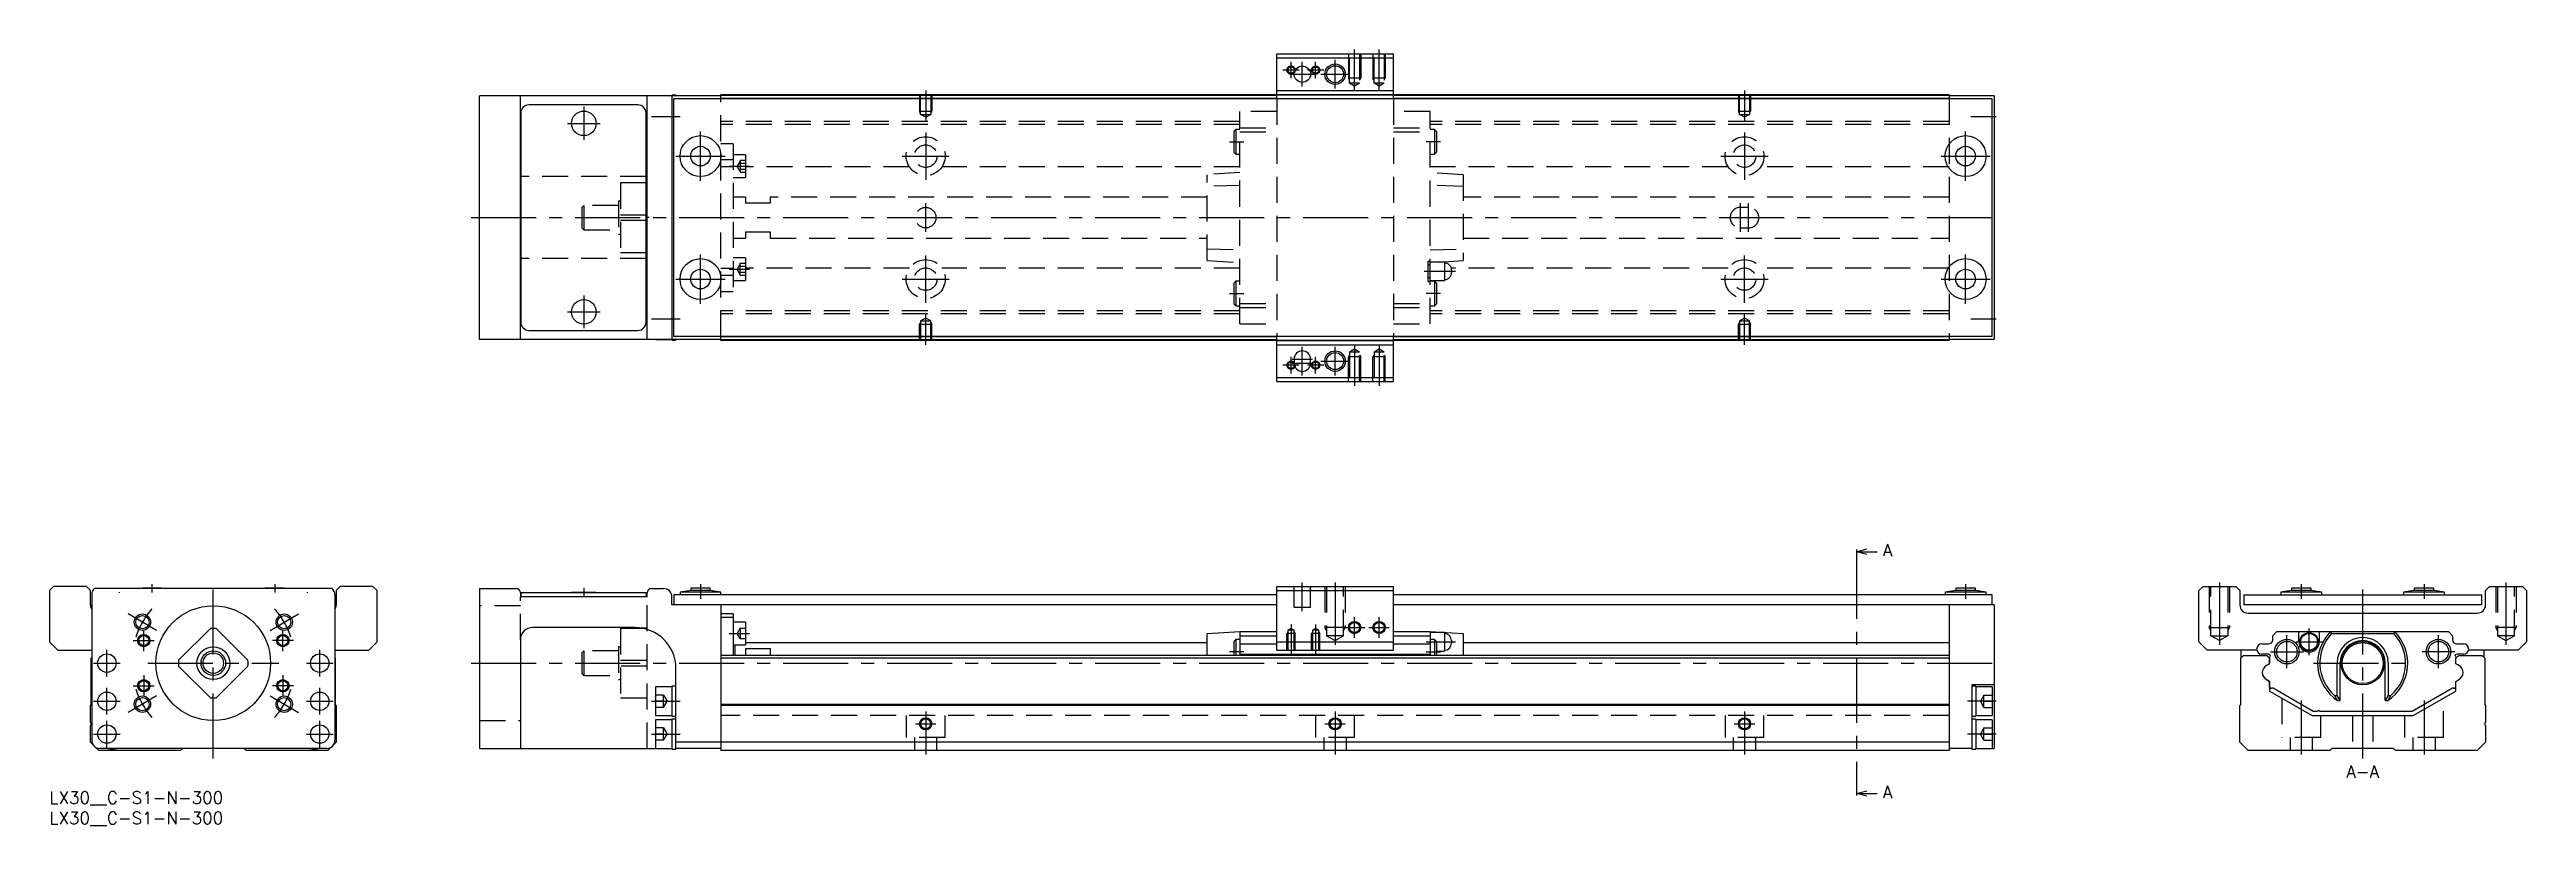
# Model space of a CAD drawing. Extents: x 0 to 605, y -8 to 181.
import ezdxf

# ---------------------------------------------------------------- set-up
doc = ezdxf.new("R2010")
doc.units = 0
doc.header["$LTSCALE"] = 0.5
doc.linetypes.add('CENTER', pattern=[50.8, 31.75, -6.35, 6.35, -6.35])
doc.linetypes.add('DASHED', pattern=[19.05, 12.7, -6.35])
for name, color, linetype in [('MSM_CENTER', 1, 'CENTER'), ('MSM_CONTINUOUS', 7, 'CONTINUOUS'), ('MSM_DASHED', 4, 'DASHED'), ('MSM_NARROW', 5, 'CONTINUOUS'), ('MSM_PART_NUMBER', 7, 'CONTINUOUS')]:
    doc.layers.add(name, color=color, linetype=linetype)
doc.styles.get("Standard").update_dxf_attribs({"font": 'txt.shx', "height": 3, "bigfont": 'bigfont.shx'})

# ---------------------------------------------------------------- blocks, each defined once
blk = doc.blocks.new('*U2')
at = {"layer": 'MSM_PART_NUMBER'}
blk.add_text('LX30__C-S1-N-300', height=3, dxfattribs=at).set_placement((0, -3))
blk = doc.blocks.new('*U3')
at = {"layer": 'MSM_PART_NUMBER'}
blk.add_text('LX30__C-S1-N-300', height=3, dxfattribs=at).set_placement((0, -8))

msp = doc.modelspace()

# ---------------------------------------------------------------- linework, layer by layer
at = {"layer": 'MSM_CENTER'}
for p, q in [((305.25, 176), (301.25, 176)), ((303.25, 174), (303.25, 178)), ((306, 172), (306, 178)), ((311.25, 176), (307.25, 176)), ((309.25, 174), (309.25, 178)), ((314, 171.5), (314, 178.5)), ((318.75, 171.09), (318.75, 181)), ((324.75, 171.09), (324.75, 181)), ((214, 171), (214, 163.49)), ((303, 175), (309, 175)), ((310.5, 175), (317.5, 175)), ((414, 171), (414, 163.49)), ((130.5, 167), (130.5, 159)), ((147, 164.7), (154, 164.7)), ((469.25, 164.7), (475.5, 164.7)), ((126.5, 163), (134.5, 163)), ((159, 149), (159, 161)), ((214, 160.75), (214, 149.25)), ((288.25, 158.5), (291.75, 158.5)), ((339.75, 158.5), (336.25, 158.5)), ((414, 160.75), (414, 149.25)), ((468, 149), (468, 161)), ((153, 155), (165, 155)), ((166, 152.55), (171, 152.55)), ((208.25, 155), (219.75, 155)), ((408.25, 155), (419.75, 155)), ((462, 155), (474, 155)), ((103, 140), (477, 140)), ((214, 136.5), (214, 143.5)), ((413, 136.5), (413, 143.5)), ((415, 136.5), (415, 143.5)), ((159, 119), (159, 131)), ((166, 127.44), (171, 127.44)), ((214, 119.25), (214, 130.75)), ((414, 119.25), (414, 130.75)), ((468, 119), (468, 131)), ((153, 125), (165, 125)), ((208.25, 125), (219.75, 125)), ((288.25, 121.5), (291.75, 121.5)), ((335.75, 126.9), (343.45, 126.9)), ((339.75, 121.5), (336.25, 121.5)), ((408.25, 125), (419.75, 125)), ((462, 125), (474, 125)), ((126.5, 117), (134.5, 117)), ((130.5, 121), (130.5, 113)), ((147, 115.3), (154, 115.3)), ((214, 109), (214, 116.51)), ((414, 109), (414, 116.51)), ((469.25, 115.3), (475.5, 115.3)), ((318.75, 108.91), (318.75, 99)), ((324.75, 108.91), (324.75, 99)), ((305.25, 104), (301.25, 104)), ((303.25, 102), (303.25, 106)), ((303.5, 105.5), (308.5, 105.5)), ((303.5, 104.5), (308.5, 104.5)), ((306, 101.5), (306, 108.5)), ((311.25, 104), (307.25, 104)), ((309.25, 102), (309.25, 106)), ((310.5, 105), (317.5, 105)), ((314, 101.5), (314, 108.5)), ((441.38, 58), (441.38, 0)), ((17, 48.6), (17, 48.49)), ((25, 50.6), (25, 48.5)), ((40, 8), (40, 51.5)), ((55, 50.6), (55, 48.5)), ((63, 48.49), (63, 48.6)), ((130.5, 49.6), (130.5, 47.49)), ((159, 50.6), (159, 47)), ((306, 44), (306, 51)), ((314, 51), (314, 35.81)), ((468, 50.6), (468, 47)), ((530, 51), (530, 35.81)), ((550, 50.6), (550, 47)), ((565, 8), (565, 51.5)), ((580, 50.6), (580, 47)), ((600, 51), (600, 35.81)), ((26.14, 39.3), (19.22, 43.3)), ((53.86, 39.3), (60.78, 43.3)), ((318.75, 37.5), (318.75, 42.5)), ((324.75, 37.5), (324.75, 42.5)), ((20.42, 36.8), (25.57, 36.8)), ((23, 34.22), (23, 39.37)), ((59.57, 36.8), (54.42, 36.8)), ((57, 34.22), (57, 39.37)), ((166, 38.55), (171, 38.55)), ((303.25, 40.76), (303.25, 33.5)), ((309.25, 40.76), (309.25, 33.5)), ((316.25, 40), (321.25, 40)), ((322.25, 40), (327.25, 40)), ((336.25, 36.5), (343.45, 36.5)), ((546.5, 30.1), (546.5, 38.1)), ((548.65, 36.5), (555.15, 36.5)), ((551.9, 33.25), (551.9, 39.75)), ((583.5, 30.1), (583.5, 38.1)), ((10.75, 31.3), (17.25, 31.3)), ((14, 28.05), (14, 34.55)), ((24, 31.3), (56, 31.3)), ((62.75, 31.3), (69.25, 31.3)), ((66, 28.05), (66, 34.55)), ((103, 31.3), (477, 31.3)), ((291.75, 34.1), (288.25, 34.1)), ((336.25, 34.1), (339.75, 34.1)), ((542.5, 34.1), (550.5, 34.1)), ((553, 31.3), (577, 31.3)), ((587.5, 34.1), (579.5, 34.1)), ((14, 18.75), (14, 25.25)), ((20.42, 25.8), (25.57, 25.8)), ((23, 28.38), (23, 23.23)), ((59.57, 25.8), (54.42, 25.8)), ((57, 28.38), (57, 23.23)), ((66, 18.75), (66, 25.25)), ((10.75, 22), (17.25, 22)), ((26.14, 23.3), (19.22, 19.3)), ((53.86, 23.3), (60.78, 19.3)), ((62.75, 22), (69.25, 22)), ((147, 22), (154, 22)), ((214, 19.5), (214, 9)), ((314, 19.5), (314, 9)), ((414, 19.5), (414, 9)), ((475.5, 22), (468.5, 22)), ((550, 22.18), (550, 9)), ((580, 22.18), (580, 9)), ((10.75, 14), (17.25, 14)), ((14, 10.75), (14, 17.25)), ((62.75, 14), (69.25, 14)), ((66, 10.75), (66, 17.25)), ((147, 14), (154, 14)), ((211.5, 16.5), (216.5, 16.5)), ((311.5, 16.5), (316.5, 16.5)), ((411.5, 16.5), (416.5, 16.5)), ((475.5, 14), (468.5, 14))]:
    msp.add_line(p, q, dxfattribs=at)
for start, end in [(138.53845, 161.46155), (18.53845, 41.46155), (198.53845, 221.46155), (318.53845, 341.46155)]:
    msp.add_arc((40, 31.3), 20, start, end, dxfattribs=at)
at = {"layer": 'MSM_CONTINUOUS'}
for p, q in [((299.75, 169), (299.75, 180)), ((299.75, 180), (328.25, 180)), ((299.75, 179), (328.25, 179)), ((328.25, 169), (328.25, 180)), ((105, 110.3), (105, 169.7)), ((164, 169.7), (105, 169.7)), ((115, 110.3), (115, 169.7)), ((146, 110.3), (146, 169.7)), ((148, 169.75), (148, 169.7)), ((152, 169.75), (148, 169.75)), ((153, 169.9), (152, 169.9)), ((152, 169.9), (152, 110.1)), ((153, 169.9), (153, 169.7)), ((164, 169), (164, 170)), ((464, 170), (164, 170)), ((299.75, 169.8), (164, 169.8)), ((299.75, 171), (328.25, 171)), ((299.75, 170), (328.25, 170)), ((464, 169.8), (328.25, 169.8)), ((464, 170), (464, 169)), ((475, 169.7), (464, 169.7)), ((475, 169.7), (475, 110.3)), ((115.1, 165.5), (115.1, 114.5)), ((143.7, 167.5), (117.1, 167.5)), ((145.7, 114.5), (145.7, 165.5)), ((152.5, 111), (152.5, 169)), ((152.5, 111), (152.5, 169)), ((474.5, 169), (152.5, 169)), ((299.75, 169.1), (164, 169.1)), ((464, 169.1), (328.25, 169.1)), ((474.5, 111), (474.5, 169)), ((115, 158.2), (115.1, 158.2)), ((145.7, 158.2), (146, 158.2)), ((115.1, 150), (115, 150)), ((146, 150), (145.7, 150)), ((146, 148.5), (145.7, 148.5)), ((146, 148.47), (145.7, 148.47)), ((145.7, 140.72), (146, 140.72)), ((145.7, 140.72), (146, 140.72)), ((146, 139.28), (145.7, 139.28)), ((146, 139.28), (145.7, 139.28)), ((115.1, 130), (115, 130)), ((146, 131.53), (145.7, 131.53)), ((146, 131.5), (145.7, 131.5)), ((146, 130), (145.7, 130)), ((115.1, 121.8), (115, 121.8)), ((146, 121.8), (145.7, 121.8)), ((164, 110.3), (105, 110.3)), ((117.1, 112.5), (143.7, 112.5)), ((148, 110.3), (148, 110.25)), ((148, 110.25), (152, 110.25)), ((152, 110.1), (153, 110.1)), ((474.5, 111), (152.5, 111)), ((153, 110.3), (153, 110.1)), ((164, 110), (164, 111)), ((299.75, 110.9), (164, 110.9)), ((299.75, 110.2), (164, 110.2)), ((464, 110), (164, 110)), ((299.75, 100), (299.75, 111)), ((299.75, 110), (328.25, 110)), ((299.75, 109), (328.25, 109)), ((328.25, 100), (328.25, 111)), ((464, 110.9), (328.25, 110.9)), ((464, 110.2), (328.25, 110.2)), ((464, 111), (464, 110)), ((475, 110.3), (464, 110.3)), ((304, 105.5), (304, 104.5)), ((308, 104.5), (308, 105.5)), ((299.75, 101), (328.25, 101)), ((299.75, 100), (328.25, 100)), ((441.38, 58.5), (443.88, 59.17)), ((441.38, 59), (441.38, 58)), ((443.88, 57.83), (441.38, 58.5)), ((441.38, 58.5), (446.38, 58.5)), ((1, 50), (0, 49)), ((0, 49), (0, 36.5)), ((9, 50), (1, 50)), ((10, 49), (9, 50)), ((10, 45.5), (10, 49)), ((69.02, 49.5), (10.98, 49.5)), ((22.6, 49.6), (22.6, 49.5)), ((27.4, 49.6), (22.6, 49.6)), ((27.4, 49.5), (27.4, 49.6)), ((52.6, 49.6), (52.6, 49.5)), ((57.4, 49.6), (52.6, 49.6)), ((57.4, 49.5), (57.4, 49.6)), ((71, 50), (70, 49)), ((70, 49), (70, 45.5)), ((79, 50), (71, 50)), ((80, 49), (79, 50)), ((80, 36.5), (80, 49)), ((105, 49.5), (105, 10.5)), ((105, 49.5), (114, 49.5)), ((115, 48.5), (115, 47.5)), ((115.1, 48.5), (115.1, 47.5)), ((115.1, 48.5), (145.7, 48.5)), ((127.5, 48.6), (133.5, 48.6)), ((127.5, 48.6), (127.5, 48.5)), ((133.5, 48.5), (133.5, 48.6)), ((145.7, 48.5), (145.7, 47.5)), ((146, 47.5), (146, 48.5)), ((147, 49.5), (150, 49.5)), ((156.6, 49), (154, 48.6)), ((154, 48.6), (154, 48)), ((164, 48.6), (154, 48.6)), ((156.6, 49.6), (156.6, 49)), ((161.4, 49.6), (156.6, 49.6)), ((161.4, 49), (156.6, 49)), ((161.4, 49), (161.4, 49.6)), ((164, 48.6), (161.4, 49)), ((164, 48), (164, 48.6)), ((299.75, 50), (328.25, 50)), ((299.75, 34.5), (299.75, 50)), ((299.75, 49), (328.25, 49)), ((328.25, 34.5), (328.25, 50)), ((465.6, 49), (463, 48.6)), ((463, 48.6), (463, 48)), ((473, 48.6), (463, 48.6)), ((465.6, 49.6), (465.6, 49)), ((470.4, 49.6), (465.6, 49.6)), ((470.4, 49), (465.6, 49)), ((470.4, 49), (470.4, 49.6)), ((473, 48.6), (470.4, 49)), ((473, 48), (473, 48.6)), ((525, 49), (526, 50)), ((525, 36.5), (525, 49)), ((526, 50), (534, 50)), ((534, 50), (535, 49)), ((535, 49), (535, 45.5)), ((547.6, 49), (545, 48.6)), ((555, 48.6), (545, 48.6)), ((545, 48.6), (545, 48)), ((552.4, 49.6), (547.6, 49.6)), ((547.6, 49.6), (547.6, 49)), ((552.4, 49), (547.6, 49)), ((552.4, 49), (552.4, 49.6)), ((555, 48.6), (552.4, 49)), ((555, 48), (555, 48.6)), ((577.6, 49), (575, 48.6)), ((585, 48.6), (575, 48.6)), ((575, 48.6), (575, 48)), ((582.4, 49.6), (577.6, 49.6)), ((577.6, 49.6), (577.6, 49)), ((582.4, 49), (577.6, 49)), ((582.4, 49), (582.4, 49.6)), ((585, 48.6), (582.4, 49)), ((585, 48), (585, 48.6)), ((595, 49), (596, 50)), ((595, 45.5), (595, 49)), ((596, 50), (604, 50)), ((604, 50), (605, 49)), ((605, 49), (605, 36.5)), ((10.3, 48), (10.3, 12.5)), ((69.7, 48), (69.7, 12.5)), ((146, 47.5), (115, 47.5)), ((152, 45.5), (152, 47.5)), ((299.75, 45.5), (152, 45.5)), ((152.5, 48), (152.5, 45.5)), ((299.75, 48), (152.5, 48)), ((164, 45.5), (164, 10)), ((167, 43.3), (164, 43.3)), ((167, 42.45), (164, 42.45)), ((167, 43.3), (167, 33.2)), ((474.5, 48), (328.25, 48)), ((475, 45.5), (328.25, 45.5)), ((464, 45.5), (464, 10)), ((474.5, 45.5), (474.5, 48)), ((475, 45.5), (475, 10.5)), ((536, 48), (594, 48)), ((536, 48), (536, 45.5)), ((594, 45.5), (536, 45.5)), ((537, 43.5), (593, 43.5)), ((594, 48), (594, 45.5)), ((0, 36.5), (2, 34.5)), ((39.28, 39.77), (31.53, 32.02)), ((48.47, 32.02), (40.72, 39.77)), ((78, 34.5), (80, 36.5)), ((115, 37), (115, 10.5)), ((143, 40), (118, 40)), ((170, 41.3), (167, 41.3)), ((170, 41.3), (170, 35.8)), ((282.75, 38.5), (290.75, 39)), ((282.75, 33.2), (282.75, 38.5)), ((289.75, 37.1), (289.25, 36.6)), ((289.25, 36.6), (289.25, 33.2)), ((290.75, 37.1), (289.75, 37.1)), ((289.75, 37.1), (289.75, 33.2)), ((290.75, 39), (299.75, 39)), ((290.75, 39), (290.75, 33.2)), ((290.75, 38), (299.75, 38)), ((299.75, 36.5), (328.25, 36.5)), ((328.25, 39), (337.25, 39)), ((328.25, 38), (337.25, 38)), ((337.25, 39), (345.25, 38.5)), ((337.25, 39), (337.25, 33.2)), ((340.7, 38.75), (337.25, 38.75)), ((338.25, 37.1), (337.25, 37.1)), ((338.75, 36.6), (338.25, 37.1)), ((338.25, 37.1), (338.25, 33.2)), ((338.75, 36.6), (338.75, 33.2)), ((340.7, 38.75), (340.7, 34.25)), ((342.45, 36.8), (342.45, 36.2)), ((345.25, 38.5), (345.25, 33.2)), ((527, 34.5), (525, 36.5)), ((543.05, 38), (544.05, 39)), ((543.05, 37), (543.05, 38)), ((544.05, 39), (585.95, 39)), ((549.4, 36.5), (549.4, 39)), ((554.4, 39), (554.4, 36.5)), ((557.14, 39), (557.4, 38.5)), ((557.4, 38.5), (572.6, 38.5)), ((572.6, 38.5), (572.86, 39)), ((585.95, 39), (586.95, 38)), ((586.95, 38), (586.95, 37)), ((605, 36.5), (603, 34.5)), ((2, 34.5), (10.3, 34.5)), ((10.2, 32.5), (10.3, 32.6)), ((10.2, 21.2), (10.2, 32.5)), ((31.53, 30.58), (39.28, 22.83)), ((40.72, 22.83), (48.47, 30.58)), ((69.7, 34.5), (78, 34.5)), ((69.7, 32.6), (69.8, 32.5)), ((69.8, 32.5), (69.8, 21.2)), ((464, 33.2), (164, 33.2)), ((464, 32.5), (164, 32.5)), ((167, 35.8), (170, 35.8)), ((167.5, 33.2), (167.5, 35.8)), ((170, 36.3), (282.75, 36.3)), ((170, 34.87), (176, 34.87)), ((170, 34.87), (170, 33.2)), ((176, 34.87), (176, 33.2)), ((290.75, 36), (299.75, 36)), ((290.75, 33.5), (337.25, 33.5)), ((299.75, 34.5), (328.25, 34.5)), ((328.25, 36), (337.25, 36)), ((338.75, 34.25), (340.7, 34.25)), ((345.25, 36.3), (464, 36.3)), ((539.13, 34.5), (527, 34.5)), ((535.2, 32.5), (535.9, 33.2)), ((535.2, 21.2), (535.2, 32.5)), ((535.3, 32.6), (535.3, 34.5)), ((535.9, 33.2), (541.55, 33.2)), ((540.35, 36), (542.05, 36)), ((541.75, 33.5), (540.35, 33.5)), ((542.25, 31.15), (541.5, 30.72)), ((541.55, 33.2), (542.25, 32.5)), ((541.6, 30.78), (542.25, 31.15)), ((542.2, 32.55), (542.2, 32.7)), ((542.25, 32.5), (542.2, 32.55)), ((542.25, 31.15), (542.25, 32.5)), ((542.25, 32.5), (542.25, 31.15)), ((558.74, 23.45), (558.74, 31.3)), ((559.5, 22.2), (559.5, 31.3)), ((570.5, 22.2), (570.5, 31.3)), ((571.26, 31.3), (571.26, 23.45)), ((587.75, 32.5), (588.45, 33.2)), ((587.75, 31.15), (587.75, 32.5)), ((588.4, 30.78), (587.75, 31.15)), ((587.8, 32.7), (587.8, 32.55)), ((587.95, 36), (589.65, 36)), ((589.65, 33.5), (588.25, 33.5)), ((588.4, 30.78), (588.49, 30.73)), ((588.45, 33.2), (594.1, 33.2)), ((603, 34.5), (590.87, 34.5)), ((594.1, 33.2), (594.8, 32.5)), ((594.7, 32.6), (594.7, 34.5)), ((594.8, 32.5), (594.8, 21.2)), ((152, 25.5), (148, 25.5)), ((148, 25.5), (148, 18.5)), ((153, 25.65), (152, 25.65)), ((152, 25.65), (152, 18.35)), ((153, 10.35), (153, 30)), ((475, 26), (469.5, 26)), ((469.5, 26), (469.5, 10.35)), ((470.5, 25.65), (469.5, 25.65)), ((470.5, 25.65), (470.5, 18.35)), ((474.5, 25.5), (470.5, 25.5)), ((474.5, 25.5), (474.5, 18.5)), ((542.25, 26.85), (541.5, 27.28)), ((541.6, 27.22), (542.25, 26.85)), ((542.25, 25.45), (542.25, 26.85)), ((542.25, 26.85), (542.25, 24.5)), ((542.25, 24.5), (552.64, 18.5)), ((543.1, 25.16), (542.7, 25.16)), ((552.91, 19.5), (543.1, 25.16)), ((586.9, 25.16), (577.09, 19.5)), ((577.36, 18.5), (587.75, 24.5)), ((587.3, 25.16), (586.9, 25.16)), ((587.75, 26.85), (588.5, 27.28)), ((587.75, 24.5), (587.75, 26.85)), ((10, 21), (10.2, 21.2)), ((10, 16.9), (10, 21)), ((69.8, 21.2), (70, 21)), ((70, 21), (70, 12)), ((148, 18.5), (152, 18.5)), ((152, 18.35), (153, 18.35)), ((464, 21.2), (164, 21.2)), ((464, 21), (164, 21)), ((469.5, 18.35), (470.5, 18.35)), ((470.5, 18.5), (474.5, 18.5)), ((535, 21), (535.2, 21.2)), ((535, 12), (535, 21)), ((552.64, 18.5), (577.36, 18.5)), ((553.85, 19.5), (552.91, 19.5)), ((577.09, 19.5), (554.65, 19.5)), ((558.07, 23.45), (558.74, 23.45)), ((559.5, 22.2), (558.74, 23.45)), ((558.82, 22.2), (559.5, 22.2)), ((571.26, 23.45), (570.5, 22.2)), ((570.5, 22.2), (571.18, 22.2)), ((571.26, 23.45), (571.93, 23.45)), ((594.8, 21.2), (595, 21)), ((595, 21), (595, 16.9)), ((10, 12), (10, 16.1)), ((152, 17.5), (148, 17.5)), ((148, 17.5), (148, 10.5)), ((153, 17.65), (152, 17.65)), ((152, 17.65), (152, 10.35)), ((470.5, 17.65), (469.5, 17.65)), ((470.5, 17.65), (470.5, 10.35)), ((474.5, 17.5), (470.5, 17.5)), ((474.5, 17.5), (474.5, 10.5)), ((595, 16.1), (595, 12)), ((10.7, 11.3), (10, 12)), ((12, 10), (11.1, 10.9)), ((32, 10), (12, 10)), ((67.7, 10.5), (12.3, 10.5)), ((32.5, 10.5), (32, 10)), ((48, 10), (47.5, 10.5)), ((68, 10), (48, 10)), ((68.9, 10.9), (68, 10)), ((70, 12), (69.3, 11.3)), ((105, 10.5), (152, 10.5)), ((152, 10.35), (153, 10.35)), ((464, 12), (153, 12)), ((164, 10.5), (153, 10.5)), ((464, 10), (164, 10)), ((469.5, 10.5), (464, 10.5)), ((469.5, 10.35), (470.5, 10.35)), ((470.5, 10.5), (475, 10.5)), ((537, 10), (535, 12)), ((557, 10), (537, 10)), ((557.5, 10.5), (557, 10)), ((572.5, 10.5), (557.5, 10.5)), ((573, 10), (572.5, 10.5)), ((593, 10), (573, 10)), ((595, 12), (593, 10)), ((441.38, -0.5), (443.88, 0.17)), ((441.38, 0), (441.38, -1)), ((443.88, -1.17), (441.38, -0.5)), ((441.38, -0.5), (446.38, -0.5))]:
    msp.add_line(p, q, dxfattribs=at)
for centre, radius in [((306, 175), 2), ((314, 175), 2.07), ((130.5, 163), 3), ((159, 155), 5), ((159, 155), 2.4), ((468, 155), 5), ((468, 155), 2.4), ((159, 125), 5), ((159, 125), 2.4), ((468, 125), 5), ((468, 125), 2.4), ((130.5, 117), 3), ((314, 105), 2.07), ((22.68, 41.3), 1.62), ((40, 31.3), 14), ((57.32, 41.3), 1.62), ((23, 36.8), 1.23), ((57, 36.8), 1.23), ((318.75, 40), 1.23), ((324.75, 40), 1.23), ((546.5, 34.1), 3), ((546.5, 34.1), 2.5), ((551.9, 36.5), 2.25), ((551.9, 36.5), 2.05), ((565, 31.3), 5.3), ((583.5, 34.1), 3), ((583.5, 34.1), 2.5), ((14, 31.3), 2.25), ((40, 31.3), 4), ((40, 31.3), 3), ((40, 31.3), 2.5), ((66, 31.3), 2.25), ((565, 31.3), 5), ((14, 22), 2.25), ((23, 25.8), 1.23), ((57, 25.8), 1.23), ((66, 22), 2.25), ((22.68, 21.3), 1.62), ((57.32, 21.3), 1.62), ((14, 14), 2.25), ((66, 14), 2.25), ((214, 16.5), 1.23), ((314, 16.5), 1.23), ((414, 16.5), 1.23)]:
    msp.add_circle(centre, radius, dxfattribs=at)
for centre, radius, start, end in [((117.1, 165.5), 2, 90, 180), ((143.7, 165.5), 2, 0, 90), ((117.1, 114.5), 2, 180, 270), ((143.7, 114.5), 2, 270, 0), ((306, 105.5), 2, 0, 180), ((306, 104.5), 2, 180, 0), ((12.3, 48), 2, 131.40962, 180), ((67.7, 48), 2, 0, 48.59038), ((114, 48.5), 1, 0, 90), ((147, 48.5), 1, 90, 180), ((150, 47.5), 2, 0, 90), ((12, 45.5), 2, 180, 211.78833), ((68, 45.5), 2, 328.21167, 0), ((537, 45.5), 2, 180, 270), ((593, 45.5), 2, 270, 0), ((40, 31.3), 8.5, 85.11917, 94.88083), ((118, 37), 3, 90, 180), ((143, 30), 10, 0, 90), ((340.7, 36.8), 1.75, 0, 90), ((542.05, 37), 1, 270, 0), ((551.9, 36.5), 2.5, 180, 0), ((565, 31.3), 11, 135.573, 235.81959), ((565, 31.3), 10.47, 136.57129, 228.55525), ((565, 31.3), 6.26, 0, 180), ((565, 31.3), 5.5, 0, 180), ((565, 31.3), 11, 304.18041, 44.427), ((565, 31.3), 10.47, 311.44475, 43.42871), ((587.95, 37), 1, 180, 270), ((40, 31.3), 8.5, 175.11917, 184.88083), ((40, 31.3), 8.5, 355.11917, 4.88083), ((340.7, 36.2), 1.75, 270, 0), ((540.35, 34.75), 1.25, 90, 270), ((542.65, 28.85), 2.2, 121.45533, 176.01903), ((542.65, 28.85), 2.2, 121.38869, 134.53306), ((541.75, 32.5), 1, 41.23398, 90), ((542.7, 32.7), 0.5, 113.32535, 180), ((588.25, 32.5), 1, 90, 138.76602), ((587.3, 32.7), 0.5, 0, 66.67465), ((587.35, 28.85), 2.2, 3.98097, 61.45517), ((589.65, 34.75), 1.25, 270, 90), ((542.65, 29.15), 2.2, 183.98097, 238.54467), ((542.65, 29.15), 2.2, 183.98097, 241.45517), ((542.7, 25.66), 0.5, 205.84193, 270), ((587.3, 25.66), 0.5, 270, 334.15807), ((587.35, 29.15), 2.2, 301.45533, 356.01903), ((40, 31.3), 8.5, 265.11917, 274.88083), ((554.25, 19.2), 0.5, 36.8699, 143.1301), ((566, 27.35), 8.83, 206.14749, 215.62533), ((564, 27.35), 8.84, 324.37545, 333.85173), ((9.7, 16.5), 0.5, 306.8699, 53.1301), ((12.3, 12.5), 2, 180, 270), ((67.7, 12.5), 2, 270, 0), ((595.3, 16.5), 0.5, 126.8699, 233.1301), ((15.3, 14), 3.65, 253.51703, 286.48297), ((64.7, 14), 3.65, 253.51703, 286.48297)]:
    msp.add_arc(centre, radius, start, end, dxfattribs=at)
at = {"layer": 'MSM_DASHED'}
for p, q in [((317.25, 180), (317.25, 174)), ((317.52, 172.8), (317.52, 180)), ((319.98, 180), (319.98, 172.8)), ((320.25, 180), (320.25, 174)), ((323.25, 180), (323.25, 174)), ((323.52, 172.8), (323.52, 180)), ((325.98, 180), (325.98, 172.8)), ((326.25, 180), (326.25, 174)), ((212.5, 170), (212.5, 166)), ((212.77, 165.2), (212.77, 170)), ((215.23, 170), (215.23, 165.2)), ((215.5, 170), (215.5, 166)), ((320.25, 174), (317.25, 174)), ((317.52, 173.53), (317.25, 174)), ((319.98, 172.8), (317.52, 172.8)), ((318.75, 172.09), (317.52, 172.8)), ((319.98, 172.8), (318.75, 172.09)), ((319.98, 173.53), (320.25, 174)), ((326.25, 174), (323.25, 174)), ((323.52, 173.53), (323.25, 174)), ((325.98, 172.8), (323.52, 172.8)), ((324.75, 172.09), (323.52, 172.8)), ((325.98, 172.8), (324.75, 172.09)), ((325.98, 173.53), (326.25, 174)), ((412.5, 170), (412.5, 166)), ((412.77, 165.2), (412.77, 170)), ((415.23, 170), (415.23, 165.2)), ((415.5, 170), (415.5, 166)), ((164, 111), (164, 169)), ((290.75, 163.45), (164, 163.45)), ((212.77, 165.53), (212.5, 166)), ((212.5, 166), (215.5, 166)), ((212.77, 165.2), (215.23, 165.2)), ((214, 164.49), (212.77, 165.2)), ((215.23, 165.2), (214, 164.49)), ((215.23, 165.53), (215.5, 166)), ((299.75, 165.9), (290.75, 165.9)), ((290.75, 114.1), (290.75, 165.9)), ((299.75, 169), (299.75, 111)), ((328.25, 169), (328.25, 111)), ((337.25, 165.9), (328.25, 165.9)), ((337.25, 114.1), (337.25, 165.9)), ((464, 163.45), (337.25, 163.45)), ((412.77, 165.53), (412.5, 166)), ((412.5, 166), (415.5, 166)), ((412.77, 165.2), (415.23, 165.2)), ((414, 164.49), (412.77, 165.2)), ((415.23, 165.2), (414, 164.49)), ((415.23, 165.53), (415.5, 166)), ((464, 169), (464, 111)), ((290.75, 162.75), (164, 162.75)), ((167, 158), (164, 158)), ((167, 158), (167, 122)), ((289.75, 161.5), (289.25, 161)), ((289.25, 161), (289.25, 156)), ((289.75, 161.5), (289.75, 155.5)), ((290.75, 161.5), (289.75, 161.5)), ((290.75, 161.95), (299.75, 161.95)), ((290.75, 160.95), (299.75, 160.95)), ((328.25, 161.95), (337.25, 161.95)), ((328.25, 160.95), (337.25, 160.95)), ((464, 162.75), (337.25, 162.75)), ((338.25, 161.5), (337.25, 161.5)), ((338.25, 161.5), (338.25, 155.5)), ((338.75, 161), (338.25, 161.5)), ((338.75, 161), (338.75, 156)), ((167, 154.13), (164, 154.13)), ((167, 152.38), (164, 152.38)), ((170, 155.3), (167, 155.3)), ((168.7, 153.8), (167.98, 152.55)), ((168.7, 151.3), (167.98, 152.55)), ((168.7, 154), (170, 154)), ((168.7, 154), (168.7, 151.11)), ((168.7, 153.28), (170, 153.28)), ((168.7, 151.83), (170, 151.83)), ((170, 155.3), (170, 149.8)), ((210.05, 152.36), (170, 152.36)), ((290.75, 152.36), (217.95, 152.36)), ((289.25, 156), (289.75, 155.5)), ((289.75, 155.5), (290.75, 155.5)), ((337.25, 155.5), (338.25, 155.5)), ((410.05, 152.36), (337.25, 152.36)), ((338.25, 155.5), (338.75, 156)), ((464, 152.36), (417.95, 152.36)), ((145.7, 150), (115.1, 150)), ((139.5, 148.5), (139.5, 131.5)), ((145.7, 148.5), (139.5, 148.5)), ((145.7, 148.47), (139.5, 148.47)), ((167, 149.8), (170, 149.8)), ((168.7, 151.11), (170, 151.11)), ((290.75, 151), (282.75, 150.47)), ((282.75, 129.53), (282.75, 150.47)), ((290.75, 147.86), (282.75, 147.6)), ((345.25, 150.47), (337.25, 151)), ((345.25, 147.6), (337.25, 147.86)), ((345.25, 150.47), (345.25, 129.53)), ((130.5, 143), (130, 142.5)), ((130, 142.5), (130, 137.5)), ((130.5, 143), (130.5, 137)), ((139, 143), (130.5, 143)), ((139, 144), (139, 136)), ((139.5, 144), (139, 144)), ((139.5, 140.72), (145.7, 140.72)), ((145.7, 139.28), (139.5, 139.28)), ((146.5, 140), (146, 140)), ((170, 145), (167, 145)), ((170, 145), (170, 143.5)), ((176, 143.5), (170, 143.5)), ((176, 145), (176, 143.5)), ((282.75, 145), (176, 145)), ((464, 145), (345.25, 145)), ((415, 142.5), (413, 142.5)), ((130, 137.5), (130.5, 137)), ((130.5, 137), (139, 137)), ((139, 136), (139.5, 136)), ((167, 135), (170, 135)), ((170, 136.5), (176, 136.5)), ((170, 136.5), (170, 135)), ((176, 136.5), (176, 135)), ((176, 135), (282.75, 135)), ((345.25, 135), (464, 135)), ((413, 137.5), (415, 137.5)), ((145.7, 130), (115.1, 130)), ((139.5, 131.53), (145.7, 131.53)), ((139.5, 131.5), (145.7, 131.5)), ((167, 127.62), (164, 127.62)), ((170, 130.19), (167, 130.19)), ((168.7, 128.69), (167.98, 127.44)), ((168.7, 126.19), (167.98, 127.44)), ((168.7, 128.89), (170, 128.89)), ((168.7, 126), (168.7, 128.89)), ((168.7, 128.17), (170, 128.17)), ((170, 130.19), (170, 124.69)), ((210.05, 127.64), (170, 127.64)), ((290.75, 127.64), (217.95, 127.64)), ((282.75, 132.4), (290.75, 132.14)), ((282.75, 129.53), (290.75, 129)), ((336.75, 129.4), (337.25, 129.4)), ((336.75, 124.4), (336.75, 129.4)), ((337.25, 128.4), (336.75, 128.4)), ((337.25, 132.14), (345.25, 132.4)), ((340.7, 129.15), (337.25, 129.15)), ((339.51, 129.15), (345.25, 129.53)), ((340.7, 129.15), (340.7, 124.65)), ((410.05, 127.64), (342.39, 127.64)), ((342.45, 127.2), (342.45, 126.6)), ((464, 127.64), (417.95, 127.64)), ((167, 125.87), (164, 125.87)), ((164, 122), (167, 122)), ((167, 124.69), (170, 124.69)), ((168.7, 126.72), (170, 126.72)), ((168.7, 126), (170, 126)), ((289.75, 124.5), (289.25, 124)), ((289.25, 124), (289.25, 119)), ((289.75, 124.5), (289.75, 118.5)), ((290.75, 124.5), (289.75, 124.5)), ((336.75, 125.4), (337.25, 125.4)), ((336.75, 124.4), (337.25, 124.4)), ((337.25, 124.65), (340.7, 124.65)), ((338.25, 124.5), (337.25, 124.5)), ((338.75, 124), (338.25, 124.5)), ((338.25, 124.5), (338.25, 118.5)), ((338.75, 124), (338.75, 119)), ((290.75, 117.25), (164, 117.25)), ((290.75, 116.55), (164, 116.55)), ((214, 115.51), (212.77, 114.8)), ((215.23, 114.8), (214, 115.51)), ((289.25, 119), (289.75, 118.5)), ((289.75, 118.5), (290.75, 118.5)), ((290.75, 119.05), (299.75, 119.05)), ((290.75, 118.05), (299.75, 118.05)), ((328.25, 119.05), (337.25, 119.05)), ((328.25, 118.05), (337.25, 118.05)), ((337.25, 118.5), (338.25, 118.5)), ((464, 117.25), (337.25, 117.25)), ((464, 116.55), (337.25, 116.55)), ((338.25, 118.5), (338.75, 119)), ((414, 115.51), (412.77, 114.8)), ((415.23, 114.8), (414, 115.51)), ((212.77, 114.47), (212.5, 114)), ((212.5, 110), (212.5, 114)), ((212.5, 114), (215.5, 114)), ((212.77, 114.8), (212.77, 110)), ((212.77, 114.8), (215.23, 114.8)), ((215.23, 110), (215.23, 114.8)), ((215.23, 114.47), (215.5, 114)), ((215.5, 110), (215.5, 114)), ((290.75, 114.1), (299.75, 114.1)), ((328.25, 114.1), (337.25, 114.1)), ((412.77, 114.47), (412.5, 114)), ((412.5, 110), (412.5, 114)), ((412.5, 114), (415.5, 114)), ((412.77, 114.8), (412.77, 110)), ((412.77, 114.8), (415.23, 114.8)), ((415.23, 110), (415.23, 114.8)), ((415.23, 114.47), (415.5, 114)), ((415.5, 110), (415.5, 114)), ((317.52, 106.47), (317.25, 106)), ((320.25, 106), (317.25, 106)), ((317.25, 100), (317.25, 106)), ((318.75, 107.91), (317.52, 107.2)), ((317.52, 107.2), (317.52, 100)), ((319.98, 107.2), (317.52, 107.2)), ((319.98, 107.2), (318.75, 107.91)), ((319.98, 100), (319.98, 107.2)), ((319.98, 106.47), (320.25, 106)), ((320.25, 100), (320.25, 106)), ((323.52, 106.47), (323.25, 106)), ((326.25, 106), (323.25, 106)), ((323.25, 100), (323.25, 106)), ((324.75, 107.91), (323.52, 107.2)), ((323.52, 107.2), (323.52, 100)), ((325.98, 107.2), (323.52, 107.2)), ((325.98, 107.2), (324.75, 107.91)), ((325.98, 100), (325.98, 107.2)), ((325.98, 106.47), (326.25, 106)), ((326.25, 100), (326.25, 106)), ((304, 45), (304, 50)), ((308, 45), (308, 50)), ((311.5, 50), (311.5, 40)), ((311.93, 50), (311.93, 38)), ((316.07, 38), (316.07, 50)), ((316.5, 50), (316.5, 40)), ((527.5, 50), (527.5, 40)), ((527.93, 38), (527.93, 50)), ((532.07, 50), (532.07, 38)), ((532.5, 50), (532.5, 40)), ((597.5, 50), (597.5, 40)), ((597.93, 50), (597.93, 38)), ((602.07, 38), (602.07, 50)), ((602.5, 50), (602.5, 40)), ((115, 45.3), (105, 45.3)), ((115, 37), (115, 47.5)), ((146, 10.5), (146, 47.5)), ((304, 45), (308, 45)), ((139.5, 39.8), (139.5, 22.8)), ((146, 39.8), (139.5, 39.8)), ((146, 39.77), (139.5, 39.77)), ((168.7, 39.8), (167.98, 38.55)), ((168.7, 37.3), (167.98, 38.55)), ((168.7, 39.8), (170, 39.8)), ((168.7, 39.8), (168.7, 37.3)), ((168.7, 38.55), (170, 38.55)), ((168.7, 37.3), (170, 37.3)), ((302.47, 38.87), (302.25, 38.5)), ((304.25, 38.5), (302.25, 38.5)), ((302.25, 34.5), (302.25, 38.5)), ((303.25, 39.76), (302.47, 39.31)), ((304.03, 39.31), (302.47, 39.31)), ((302.47, 39.31), (302.47, 34.5)), ((304.03, 39.31), (303.25, 39.76)), ((304.03, 34.5), (304.03, 39.31)), ((304.03, 38.87), (304.25, 38.5)), ((304.25, 34.5), (304.25, 38.5)), ((308.47, 38.87), (308.25, 38.5)), ((310.25, 38.5), (308.25, 38.5)), ((308.25, 34.5), (308.25, 38.5)), ((309.25, 39.76), (308.47, 39.31)), ((310.03, 39.31), (308.47, 39.31)), ((308.47, 39.31), (308.47, 34.5)), ((310.03, 39.31), (309.25, 39.76)), ((310.03, 34.5), (310.03, 39.31)), ((310.03, 38.87), (310.25, 38.5)), ((310.25, 34.5), (310.25, 38.5)), ((316.5, 40), (311.5, 40)), ((311.93, 39.25), (311.5, 40)), ((316.07, 38), (311.93, 38)), ((311.93, 38), (314, 36.81)), ((314, 36.81), (316.07, 38)), ((316.07, 39.25), (316.5, 40)), ((527.5, 40), (532.5, 40)), ((527.93, 39.25), (527.5, 40)), ((530, 36.81), (527.93, 38)), ((527.93, 38), (532.07, 38)), ((532.07, 38), (530, 36.81)), ((532.07, 39.25), (532.5, 40)), ((602.5, 40), (597.5, 40)), ((597.93, 39.25), (597.5, 40)), ((597.93, 38), (600, 36.81)), ((602.07, 38), (597.93, 38)), ((600, 36.81), (602.07, 38)), ((602.07, 39.25), (602.5, 40)), ((130.5, 34.3), (130, 33.8)), ((130, 33.8), (130, 28.8)), ((130.5, 34.3), (130.5, 28.3)), ((139, 34.3), (130.5, 34.3)), ((139, 35.3), (139, 27.3)), ((139.5, 35.3), (139, 35.3)), ((139.5, 32.02), (146, 32.02)), ((146, 30.58), (139.5, 30.58)), ((130, 28.8), (130.5, 28.3)), ((130.5, 28.3), (139, 28.3)), ((139, 27.3), (139.5, 27.3)), ((139.5, 22.83), (146, 22.83)), ((139.5, 22.8), (146, 22.8)), ((150, 23.5), (148, 23.5)), ((150, 22), (148, 22)), ((150, 20.5), (148, 20.5)), ((150, 20.5), (150, 23.5)), ((150, 23.5), (150.87, 22)), ((150, 20.5), (150.87, 22)), ((464, 18.5), (164, 18.5)), ((209.25, 18.5), (209.25, 13.2)), ((218.75, 13.2), (218.75, 18.5)), ((309.25, 18.5), (309.25, 13.2)), ((318.75, 13.2), (318.75, 18.5)), ((409.25, 18.5), (409.25, 13.2)), ((418.75, 13.2), (418.75, 18.5)), ((472.5, 23.5), (471.63, 22)), ((472.5, 20.5), (471.63, 22)), ((472.5, 20.5), (472.5, 23.5)), ((472.5, 23.5), (474.5, 23.5)), ((472.5, 22), (474.5, 22)), ((472.5, 20.5), (474.5, 20.5)), ((545.25, 22.77), (545.25, 13.2)), ((554.75, 13.2), (554.75, 18.5)), ((562.5, 18.5), (562.5, 10.5)), ((567.5, 18.5), (567.5, 10.5)), ((575.25, 18.5), (575.25, 13.2)), ((584.75, 13.2), (584.75, 22.77)), ((105, 17.3), (115, 17.3)), ((150, 15.5), (148, 15.5)), ((150, 14), (148, 14)), ((150, 12.5), (148, 12.5)), ((150, 12.5), (150, 15.5)), ((150, 15.5), (150.87, 14)), ((150, 12.5), (150.87, 14)), ((218.75, 13.2), (209.25, 13.2)), ((211.25, 13.2), (211.25, 10)), ((216.75, 10), (216.75, 13.2)), ((318.75, 13.2), (309.25, 13.2)), ((311.25, 13.2), (311.25, 10)), ((316.75, 10), (316.75, 13.2)), ((418.75, 13.2), (409.25, 13.2)), ((411.25, 13.2), (411.25, 10)), ((416.75, 10), (416.75, 13.2)), ((472.5, 15.5), (471.63, 14)), ((472.5, 12.5), (471.63, 14)), ((472.5, 12.5), (472.5, 15.5)), ((472.5, 15.5), (474.5, 15.5)), ((472.5, 14), (474.5, 14)), ((472.5, 12.5), (474.5, 12.5)), ((554.75, 13.2), (545.25, 13.2)), ((547.25, 13.2), (547.25, 10)), ((552.75, 10), (552.75, 13.2)), ((584.75, 13.2), (575.25, 13.2)), ((577.25, 13.2), (577.25, 10)), ((582.75, 10), (582.75, 13.2))]:
    msp.add_line(p, q, dxfattribs=at)
for centre, radius in [((303.25, 176), 1), ((303.25, 176), 0.784), ((309.25, 176), 1), ((309.25, 176), 0.784), ((214, 155), 4.75), ((214, 155), 2.75), ((414, 155), 4.75), ((414, 155), 2.75), ((214, 140), 2.5), ((214, 125), 4.75), ((214, 125), 2.75), ((414, 125), 4.75), ((414, 125), 2.75), ((303.25, 104), 1), ((303.25, 104), 0.784), ((309.25, 104), 1), ((309.25, 104), 0.784)]:
    msp.add_circle(centre, radius, dxfattribs=at)
for centre, radius, start, end in [((413, 140), 2.5, 90, 270), ((415, 140), 2.5, 270, 90), ((340.7, 127.2), 1.75, 0, 90), ((340.7, 126.6), 1.75, 270, 0)]:
    msp.add_arc(centre, radius, start, end, dxfattribs=at)
at = {"layer": 'MSM_NARROW'}
for centre, radius in [((314, 175), 2.5), ((314, 105), 2.5), ((22.68, 41.3), 2), ((57.32, 41.3), 2), ((23, 36.8), 1.5), ((57, 36.8), 1.5), ((318.75, 40), 1.5), ((324.75, 40), 1.5), ((23, 25.8), 1.5), ((57, 25.8), 1.5), ((22.68, 21.3), 2), ((57.32, 21.3), 2), ((214, 16.5), 1.5), ((314, 16.5), 1.5), ((414, 16.5), 1.5)]:
    msp.add_circle(centre, radius, dxfattribs=at)

# ---------------------------------------------------------------- block references
at = {"layer": 'MSM_CONTINUOUS'}
for name in ['*U2', '*U3']:
    msp.add_blockref(name, (0, 0), dxfattribs=at)

# ---------------------------------------------------------------- texts
at = {"layer": 'MSM_PART_NUMBER'}
for s, p in [('A', (447.79, 57.37)), ('A-A', (561.01, 3.36)), ('A', (447.79, -1.63))]:
    msp.add_text(s, height=3, dxfattribs=at).set_placement(p)

doc.saveas('drawing.dxf')
